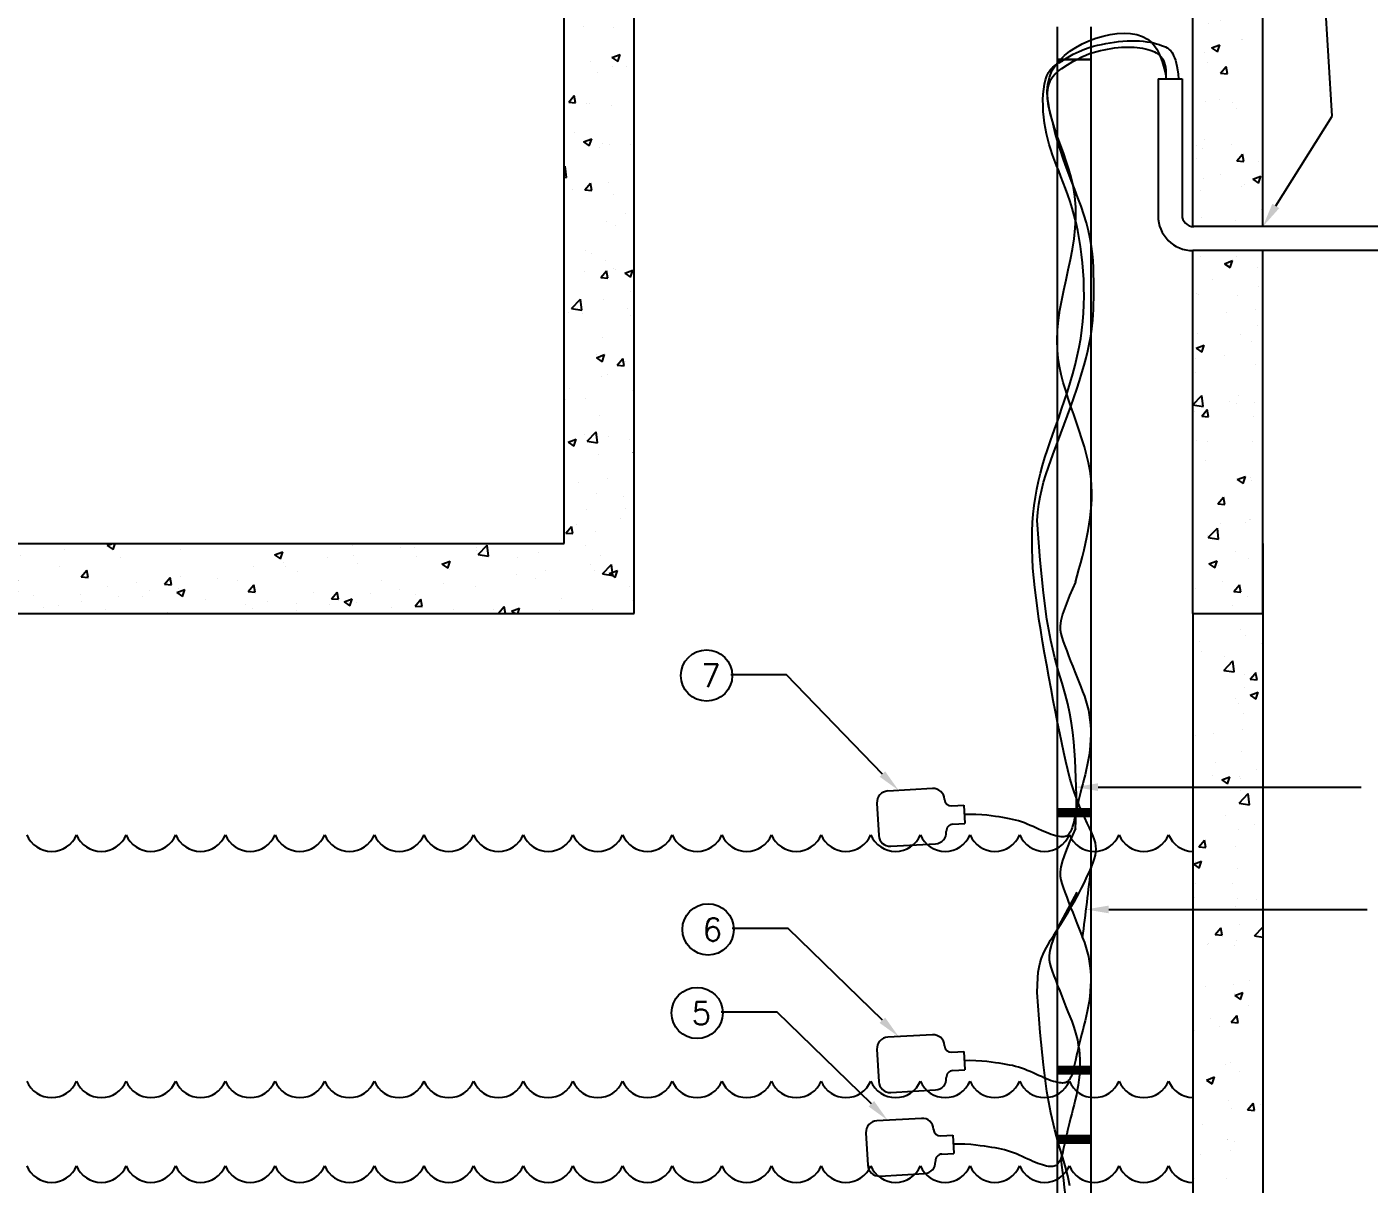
# Model space of a CAD drawing. Extents: x -283 to 170, y -177 to 25.
# Drawn here: x -162.29 to -156.87, y -12.46 to -7.78 of the extents above; entities that cross this region are included whole.
import ezdxf

# ---------------------------------------------------------------- set-up
doc = ezdxf.new("R2010")
doc.units = 0
doc.header["$LTSCALE"] = 0.125
doc.header["$MEASUREMENT"] = 0
doc.layers.get('0').update_dxf_attribs({"linetype": 'CONTINUOUS'})
for name, color, linetype in [('ASHADE', 7, 'CONTINUOUS'), ('REVISION_CIRCLES', 2, 'CONTINUOUS'), ('TEXT', 6, 'CONTINUOUS'), ('WETWELL', 7, 'CONTINUOUS')]:
    doc.layers.add(name, color=color, linetype=linetype)
doc.styles.get("Standard").update_dxf_attribs({"font": 'simplex.shx', "height": 0.08})

# ---------------------------------------------------------------- blocks, each defined once
blk = doc.blocks.new('*X181')
at = {"color": 0}
for p, q in [((104.792, 118.224), (104.792, 118.224)), ((119.097, 118.216), (119.097, 118.216)), ((129.929, 118.142), (130.018, 118.248)), ((130.228, 118.116), (130.204, 118.248)), ((113.95, 118.176), (113.95, 118.176)), ((114.687, 117.636), (114.687, 117.636)), ((115.45, 117.976), (115.45, 117.976)), ((116.705, 118.008), (117.055, 118.142)), ((116.705, 118.008), (116.953, 117.84)), ((116.953, 117.84), (117.055, 118.142)), ((117.845, 118.051), (117.845, 118.051)), ((123.89, 117.608), (124.24, 117.742)), ((123.89, 117.608), (124.139, 117.44)), ((124.139, 117.44), (124.24, 117.742)), ((124.176, 117.933), (124.176, 117.933)), ((129.136, 117.739), (129.136, 117.739)), ((129.924, 118.149), (129.924, 118.149)), ((129.929, 118.142), (130.228, 118.116)), ((130.387, 117.904), (130.387, 117.904)), ((132.281, 118.153), (132.281, 118.153)), ((132.593, 118.036), (132.593, 118.036)), ((132.739, 117.996), (132.739, 117.996)), ((133.516, 117.828), (133.757, 118.115)), ((133.516, 117.828), (133.815, 117.802)), ((133.815, 117.802), (133.757, 118.115)), ((103.853, 117.294), (103.853, 117.294)), ((106.261, 117.129), (106.261, 117.129)), ((106.522, 117.181), (106.522, 117.181)), ((108.857, 117.503), (108.857, 117.503)), ((109.191, 117.068), (109.191, 117.068)), ((117.496, 117.067), (117.885, 117.473)), ((117.496, 117.067), (117.94, 116.998)), ((117.94, 116.998), (117.885, 117.472)), ((119.054, 117.238), (119.054, 117.238)), ((121.579, 117.558), (121.579, 117.558)), ((124.084, 117.074), (124.084, 117.074)), ((125.978, 117.323), (125.978, 117.323)), ((129.823, 117.495), (129.823, 117.495)), ((131.076, 117.207), (131.426, 117.342)), ((131.076, 117.207), (131.325, 117.039)), ((131.325, 117.039), (131.426, 117.341)), ((131.805, 117.316), (131.805, 117.316)), ((105.318, 116.796), (105.668, 116.93)), ((105.318, 116.796), (105.567, 116.628)), ((105.519, 116.577), (105.76, 116.865)), ((105.519, 116.577), (105.818, 116.551)), ((105.567, 116.628), (105.668, 116.93)), ((105.818, 116.551), (105.76, 116.864)), ((106.49, 116.556), (106.49, 116.556)), ((106.702, 116.475), (106.702, 116.475)), ((108.384, 116.806), (108.384, 116.806)), ((109.105, 116.264), (109.346, 116.551)), ((109.39, 116.315), (109.347, 116.551)), ((113.889, 116.511), (113.889, 116.511)), ((114.53, 116.843), (114.53, 116.843)), ((116.486, 116.886), (116.486, 116.886)), ((117.199, 116.73), (117.199, 116.73)), ((119.675, 116.493), (119.675, 116.493)), ((119.868, 116.617), (119.868, 116.617)), ((122.537, 116.505), (122.537, 116.505)), ((122.832, 116.239), (123.221, 116.645)), ((122.833, 116.909), (122.833, 116.909)), ((123.277, 116.17), (123.221, 116.645)), ((123.991, 116.494), (123.991, 116.494)), ((126.682, 116.621), (126.682, 116.621)), ((126.907, 116.995), (126.907, 116.995)), ((129.208, 116.941), (129.208, 116.941)), ((105.239, 116.392), (105.239, 116.392)), ((109.105, 116.264), (109.39, 116.239)), ((116.278, 115.636), (116.519, 115.923)), ((116.577, 115.61), (116.519, 115.923)), ((116.53, 116.079), (116.53, 116.079)), ((117.781, 116.244), (117.781, 116.244)), ((119.689, 115.995), (120.039, 116.129)), ((119.689, 115.995), (119.938, 115.827)), ((119.938, 115.827), (120.039, 116.129)), ((121.075, 115.994), (121.075, 115.994)), ((121.518, 115.894), (121.518, 115.894)), ((122.832, 116.239), (123.277, 116.17)), ((124.115, 116.269), (124.115, 116.269)), ((125.206, 116.392), (125.206, 116.392)), ((127.875, 116.279), (127.875, 116.279)), ((128.105, 115.897), (128.105, 115.897)), ((129.072, 115.932), (129.072, 115.932)), ((130.544, 116.166), (130.544, 116.166)), ((130.966, 116.181), (130.966, 116.181)), ((131.021, 116.398), (131.021, 116.398)), ((133.213, 116.053), (133.213, 116.053)), ((106.2, 115.464), (106.2, 115.464)), ((108.797, 115.839), (108.797, 115.839)), ((116.278, 115.636), (116.577, 115.61)), ((118.159, 115.493), (118.159, 115.493)), ((118.993, 115.574), (118.993, 115.574)), ((119.864, 115.322), (120.105, 115.61)), ((119.864, 115.322), (120.163, 115.296)), ((120.163, 115.296), (120.105, 115.609)), ((123.652, 115.248), (123.692, 115.296)), ((123.701, 115.248), (123.692, 115.296)), ((124.663, 115.351), (124.663, 115.351)), ((125.189, 115.397), (125.189, 115.397)), ((126.875, 115.594), (127.225, 115.729)), ((126.875, 115.594), (127.124, 115.427)), ((127.124, 115.427), (127.225, 115.729)), ((127.82, 115.767), (127.82, 115.767)), ((128.168, 115.411), (128.557, 115.817)), ((128.168, 115.411), (128.613, 115.342)), ((128.613, 115.342), (128.558, 115.817)), ((131.744, 115.651), (131.744, 115.651)), ((129.147, 115.276), (129.147, 115.276)), ((133.504, 114.584), (133.823, 114.917)), ((130.823, 114.62), (130.864, 114.668)), ((130.823, 114.363), (130.922, 114.355)), ((130.922, 114.355), (130.864, 114.668)), ((132.808, 114.625), (132.808, 114.625)), ((132.931, 114.648), (132.931, 114.648)), ((133.504, 114.584), (133.823, 114.534)), ((131.683, 113.987), (131.683, 113.987)), ((132.24, 113.498), (132.24, 113.498)), ((131.493, 112.653), (131.493, 112.653)), ((132.745, 112.817), (132.745, 112.817)), ((133.294, 112.827), (133.294, 112.827)), ((131.622, 112.322), (131.622, 112.322)), ((132.724, 111.665), (132.724, 111.665)), ((132.844, 111.568), (133.194, 111.703)), ((132.844, 111.568), (133.093, 111.401)), ((133.093, 111.4), (133.194, 111.703)), ((131.245, 110.957), (131.245, 110.957)), ((133.323, 111.095), (133.323, 111.095)), ((131.501, 108.993), (131.501, 108.993)), ((132.007, 109.122), (132.007, 109.122)), ((131.627, 107.943), (131.977, 108.077)), ((131.627, 107.943), (131.876, 107.775)), ((131.876, 107.775), (131.977, 108.077)), ((132.916, 108.316), (132.916, 108.316)), ((132.94, 108.289), (132.94, 108.289)), ((131.325, 107.73), (131.325, 107.73)), ((131.44, 107.329), (131.44, 107.329)), ((132.011, 106.859), (132.252, 107.146)), ((132.011, 106.859), (132.31, 106.833)), ((132.31, 106.833), (132.252, 107.146)), ((131.379, 105.664), (131.379, 105.664)), ((131.946, 105.748), (131.946, 105.748)), ((132.535, 105.594), (132.535, 105.594)), ((133.786, 105.759), (133.786, 105.759)), ((132.709, 105.333), (132.709, 105.333)), ((131.318, 104), (131.318, 104)), ((132.471, 103.787), (132.471, 103.787)), ((130.972, 103.193), (130.972, 103.193)), ((130.992, 103.735), (130.992, 103.735)), ((131.219, 103.622), (131.219, 103.622)), ((132.704, 103.098), (132.946, 103.385)), ((133.003, 103.072), (132.946, 103.385)), ((132.704, 103.098), (133.003, 103.072)), ((133.641, 103.08), (133.641, 103.08)), ((131.258, 102.335), (131.258, 102.335)), ((132.026, 102.521), (132.026, 102.521)), ((133.049, 102.064), (133.049, 102.064)), ((133.395, 102.304), (133.745, 102.438)), ((133.395, 102.304), (133.644, 102.136)), ((133.644, 102.136), (133.745, 102.438)), ((131.156, 101.815), (131.156, 101.815)), ((132.901, 101.985), (132.901, 101.985)), ((133.764, 101.023), (133.764, 101.023)), ((131.197, 100.671), (131.197, 100.671)), ((132.646, 100.538), (132.646, 100.538)), ((131.136, 99.006), (131.136, 99.006)), ((132.179, 98.678), (132.529, 98.812)), ((132.179, 98.678), (132.427, 98.51)), ((132.427, 98.51), (132.529, 98.812)), ((132.695, 99.002), (132.695, 99.002)), ((133.576, 98.536), (133.576, 98.536)), ((131.673, 97.983), (131.673, 97.983)), ((133.642, 97.694), (133.642, 97.694)), ((130.977, 97.403), (130.977, 97.403)), ((131.075, 97.342), (131.075, 97.342)), ((132.727, 97.312), (132.727, 97.312)), ((132.261, 96.564), (132.261, 96.564)), ((133.513, 96.728), (133.513, 96.728)), ((133.582, 96.03), (133.582, 96.03)), ((130.962, 95.052), (131.312, 95.187)), ((131.014, 95.677), (131.014, 95.677)), ((131.211, 94.884), (131.312, 95.186)), ((132.886, 95.653), (132.886, 95.653)), ((133.347, 95.329), (133.347, 95.329)), ((130.946, 94.592), (130.946, 94.592)), ((130.962, 95.052), (131.211, 94.884)), ((132.197, 94.756), (132.197, 94.756)), ((130.954, 94.013), (130.954, 94.013)), ((133.521, 94.365), (133.521, 94.365)), ((130.823, 92.623), (131.209, 93.025)), ((131.264, 92.55), (131.209, 93.024)), ((132.776, 93.034), (132.776, 93.034)), ((130.823, 92.618), (131.264, 92.55)), ((130.882, 92.784), (130.882, 92.784)), ((130.893, 92.349), (130.893, 92.349)), ((131.199, 92.129), (131.44, 92.416)), ((131.498, 92.103), (131.441, 92.416)), ((132.373, 92.774), (132.373, 92.774)), ((132.68, 92.67), (132.68, 92.67)), ((133.46, 92.701), (133.46, 92.701)), ((131.199, 92.129), (131.498, 92.103)), ((133.427, 92.102), (133.427, 92.102)), ((130.832, 90.684), (130.832, 90.684)), ((130.962, 91.072), (130.962, 91.072)), ((131.46, 91.062), (131.46, 91.062)), ((133.399, 91.036), (133.399, 91.036)), ((131.378, 90.232), (131.378, 90.232)), ((132.73, 89.413), (133.08, 89.548)), ((132.73, 89.413), (132.979, 89.246)), ((132.979, 89.246), (133.08, 89.548)), ((133.303, 89.505), (133.303, 89.505)), ((133.338, 89.372), (133.338, 89.372)), ((132.872, 89.322), (132.872, 89.322)), ((131.893, 88.368), (132.134, 88.655)), ((131.893, 88.368), (132.192, 88.342)), ((132.192, 88.342), (132.134, 88.655)), ((133.239, 87.698), (133.239, 87.698)), ((133.278, 87.707), (133.278, 87.707)), ((131.483, 86.921), (131.872, 87.326)), ((131.927, 86.851), (131.872, 87.326)), ((131.987, 87.533), (131.987, 87.533)), ((133.074, 87.565), (133.074, 87.565)), ((131.459, 87.006), (131.459, 87.006)), ((131.483, 86.921), (131.927, 86.852)), ((131.513, 85.788), (131.864, 85.922)), ((131.762, 85.62), (131.864, 85.922)), ((132.665, 86.339), (132.665, 86.339)), ((133.217, 86.043), (133.217, 86.043)), ((133.817, 85.975), (133.817, 85.975)), ((131.513, 85.788), (131.762, 85.62)), ((131.924, 85.726), (131.924, 85.726)), ((132.079, 85.023), (132.079, 85.023)), ((132.587, 84.607), (132.828, 84.894)), ((132.886, 84.581), (132.828, 84.894)), ((130.947, 84.74), (130.947, 84.74)), ((132.587, 84.607), (132.886, 84.581)), ((133.156, 84.378), (133.156, 84.378)), ((132.502, 84.003), (132.502, 84.003))]:
    blk.add_line(p, q, dxfattribs=at)
blk = doc.blocks.new('*X179')
at = {"color": 0}
for p, q in [((103.923, 114.42), (103.923, 114.42)), ((105.175, 114.584), (105.175, 114.584)), ((105.549, 114.626), (105.549, 114.626)), ((103.934, 114.067), (103.934, 114.067)), ((106.139, 113.8), (106.139, 113.8)), ((106.603, 113.955), (106.603, 113.955)), ((104.101, 113.17), (104.451, 113.304)), ((104.101, 113.17), (104.35, 113.002)), ((104.35, 113.002), (104.451, 113.304)), ((106.213, 112.816), (106.454, 113.104)), ((106.512, 112.79), (106.454, 113.104)), ((106.496, 113.491), (106.496, 113.491)), ((103.86, 112.612), (103.86, 112.612)), ((105.753, 112.862), (105.753, 112.862)), ((106.213, 112.816), (106.512, 112.79)), ((104.554, 112.085), (104.554, 112.085)), ((104.778, 111.893), (104.778, 111.893)), ((106.078, 112.135), (106.078, 112.135)), ((104.438, 110.89), (104.438, 110.89)), ((106.017, 110.471), (106.017, 110.471)), ((106.687, 110.143), (106.687, 110.143)), ((106.249, 109.417), (106.249, 109.417)), ((106.28, 109.333), (106.28, 109.333)), ((104.634, 108.858), (104.634, 108.858)), ((105.957, 108.806), (105.957, 108.806)), ((104.965, 107.361), (104.965, 107.361)), ((105.869, 107.531), (106.219, 107.666)), ((105.869, 107.531), (106.118, 107.363)), ((106.118, 107.363), (106.219, 107.666)), ((106.217, 107.526), (106.217, 107.526)), ((105.254, 106.875), (105.254, 106.875)), ((105.896, 107.142), (105.896, 107.142)), ((106.481, 107.16), (106.481, 107.16)), ((104.014, 105.608), (104.255, 105.895)), ((104.014, 105.608), (104.313, 105.582)), ((104.313, 105.582), (104.255, 105.895)), ((104.763, 105.561), (104.763, 105.561)), ((104.901, 105.554), (104.901, 105.554)), ((106.795, 105.803), (106.795, 105.803)), ((105.835, 105.477), (105.835, 105.477)), ((104.281, 104.32), (104.281, 104.32)), ((104.653, 103.905), (105.003, 104.04)), ((104.653, 103.905), (104.901, 103.738)), ((104.901, 103.738), (105.003, 104.04)), ((105.48, 103.831), (105.48, 103.831)), ((105.774, 103.813), (105.774, 103.813)), ((106.673, 103.812), (106.673, 103.812)), ((105.335, 103.649), (105.335, 103.649)), ((103.823, 102.817), (103.865, 102.861)), ((103.92, 102.386), (103.865, 102.861)), ((103.823, 102.401), (103.92, 102.386)), ((104.708, 101.847), (104.949, 102.134)), ((105.007, 101.821), (104.949, 102.134)), ((105.713, 102.148), (105.713, 102.148)), ((104.164, 101.859), (104.164, 101.859)), ((104.708, 101.847), (105.007, 101.821)), ((105.955, 101.666), (105.955, 101.666)), ((105.653, 100.484), (105.653, 100.484)), ((106.466, 100.828), (106.466, 100.828)), ((106.007, 100.303), (106.007, 100.303)), ((104.748, 99.23), (104.748, 99.23)), ((104.981, 99.111), (104.981, 99.111)), ((105.592, 98.819), (105.592, 98.819)), ((104.691, 98.331), (104.691, 98.331)), ((105.402, 98.086), (105.643, 98.374)), ((105.402, 98.086), (105.7, 98.06)), ((105.701, 98.06), (105.643, 98.373)), ((105.943, 98.495), (105.943, 98.495)), ((106.036, 98.439), (106.036, 98.439)), ((106.421, 98.267), (106.771, 98.401)), ((106.421, 98.267), (106.669, 98.099)), ((106.669, 98.099), (106.771, 98.401)), ((106.658, 97.48), (106.658, 97.48)), ((104.139, 96.757), (104.528, 97.163)), ((104.583, 96.688), (104.528, 97.162)), ((105.531, 97.155), (105.531, 97.155)), ((103.987, 96.57), (103.987, 96.57)), ((104.139, 96.757), (104.583, 96.688)), ((104.628, 96.523), (104.628, 96.523)), ((106.521, 96.773), (106.521, 96.773)), ((106.656, 96.457), (106.656, 96.457)), ((105.47, 95.49), (105.47, 95.49)), ((105.204, 94.641), (105.554, 94.775)), ((105.204, 94.641), (105.453, 94.473)), ((105.206, 94.801), (105.206, 94.801)), ((105.453, 94.473), (105.554, 94.775)), ((106.095, 94.325), (106.336, 94.613)), ((106.394, 94.299), (106.336, 94.612)), ((106.095, 94.325), (106.394, 94.299)), ((106.451, 94.497), (106.451, 94.497)), ((105.409, 93.826), (105.409, 93.826)), ((105.682, 93.902), (105.682, 93.902)), ((103.891, 92.829), (103.891, 92.829)), ((104.067, 93.343), (104.067, 93.343)), ((104.734, 92.899), (104.734, 92.899)), ((106.736, 93.23), (106.736, 93.23)), ((105.349, 92.162), (105.349, 92.162)), ((103.987, 91.015), (104.338, 91.15)), ((104.236, 90.847), (104.338, 91.149)), ((104.687, 91.36), (104.687, 91.36)), ((104.802, 91.058), (105.191, 91.464)), ((105.246, 90.989), (105.191, 91.464)), ((105.733, 91.272), (105.733, 91.272)), ((106.643, 91.149), (106.643, 91.149)), ((103.987, 91.015), (104.236, 90.847)), ((104.802, 91.058), (105.246, 90.99)), ((106.789, 90.564), (106.823, 90.605)), ((106.789, 90.564), (106.823, 90.561)), ((105.288, 90.497), (105.288, 90.497)), ((105.669, 89.465), (105.669, 89.465)), ((104.418, 89.3), (104.418, 89.3)), ((105.227, 88.833), (105.227, 88.833)), ((106.383, 88.692), (106.383, 88.692)), ((104.768, 88.134), (104.768, 88.134)), ((106.248, 87.742), (106.248, 87.742)), ((106.437, 88.165), (106.437, 88.165)), ((103.897, 87.117), (104.138, 87.404)), ((103.897, 87.117), (104.195, 87.091)), ((104.195, 87.091), (104.138, 87.404)), ((104.354, 87.493), (104.354, 87.493)), ((105.166, 87.168), (105.166, 87.168)), ((59.796, 86.489), (59.796, 86.489)), ((63.438, 86.283), (63.805, 86.666)), ((63.882, 86.214), (63.83, 86.666)), ((64.375, 86.606), (64.375, 86.606)), ((68.727, 86.494), (68.871, 86.666)), ((68.727, 86.494), (69.026, 86.468)), ((69.026, 86.468), (68.99, 86.666)), ((80.4, 86.644), (80.4, 86.644)), ((84.198, 86.578), (84.428, 86.666)), ((84.198, 86.578), (84.447, 86.41)), ((84.447, 86.41), (84.533, 86.666)), ((94.712, 86.602), (94.712, 86.602)), ((96.799, 86.498), (96.799, 86.498)), ((97.381, 86.489), (97.381, 86.489)), ((97.689, 86.664), (97.689, 86.664)), ((98.051, 86.663), (98.051, 86.663)), ((100.073, 86.496), (100.073, 86.496)), ((100.128, 86.188), (100.518, 86.594)), ((100.573, 86.119), (100.518, 86.594)), ((104.719, 86.567), (104.719, 86.567)), ((58.44, 86.166), (58.791, 86.301)), ((58.44, 86.166), (58.689, 85.998)), ((58.689, 85.998), (58.791, 86.301)), ((61.808, 86.254), (61.808, 86.254)), ((63.438, 86.283), (63.882, 86.214)), ((65.626, 85.766), (65.976, 85.9)), ((65.875, 85.598), (65.976, 85.9)), ((66.826, 86.392), (66.826, 86.392)), ((67.914, 86.293), (67.914, 86.293)), ((69.166, 86.458), (69.166, 86.458)), ((72.004, 85.989), (72.004, 85.989)), ((72.314, 86.18), (72.555, 86.467)), ((72.314, 86.18), (72.612, 86.154)), ((72.613, 86.154), (72.555, 86.467)), ((74.529, 86.309), (74.529, 86.309)), ((75.9, 85.866), (76.141, 86.154)), ((76.199, 85.84), (76.141, 86.153)), ((77.484, 86.144), (77.484, 86.144)), ((79.205, 85.981), (79.205, 85.981)), ((80.457, 86.146), (80.457, 86.146)), ((82.351, 86.395), (82.351, 86.395)), ((84.755, 86.066), (84.755, 86.066)), ((87.322, 86.418), (87.322, 86.418)), ((91.384, 86.177), (91.734, 86.312)), ((91.384, 86.177), (91.633, 86.009)), ((91.633, 86.009), (91.734, 86.311)), ((93.642, 86.083), (93.642, 86.083)), ((94.773, 86.163), (94.773, 86.163)), ((97.477, 86.121), (97.477, 86.121)), ((98.57, 85.777), (98.92, 85.911)), ((98.819, 85.609), (98.92, 85.911)), ((100.05, 86.376), (100.05, 86.376)), ((100.128, 86.188), (100.573, 86.119)), ((101.803, 86.067), (101.803, 86.067)), ((102.719, 86.264), (102.719, 86.264)), ((105.388, 86.151), (105.388, 86.151)), ((59.039, 85.513), (59.039, 85.513)), ((59.211, 85.879), (59.211, 85.879)), ((60.995, 85.391), (60.995, 85.391)), ((61.611, 85.464), (61.611, 85.464)), ((61.709, 85.4), (61.709, 85.4)), ((62.863, 85.628), (62.863, 85.628)), ((63.91, 85.891), (63.91, 85.891)), ((64.757, 85.878), (64.757, 85.878)), ((65.626, 85.766), (65.875, 85.598)), ((68.774, 85.455), (69.163, 85.861)), ((68.774, 85.455), (69.219, 85.386)), ((69.219, 85.386), (69.163, 85.861)), ((69.436, 85.637), (69.436, 85.637)), ((72.812, 85.365), (73.162, 85.5)), ((72.812, 85.365), (73.06, 85.198)), ((73.06, 85.198), (73.162, 85.5)), ((74.568, 85.643), (74.568, 85.643)), ((75.9, 85.866), (76.199, 85.84)), ((76.048, 85.565), (76.048, 85.565)), ((79.486, 85.552), (79.727, 85.84)), ((79.486, 85.552), (79.785, 85.526)), ((79.632, 85.371), (79.632, 85.371)), ((79.785, 85.526), (79.727, 85.84)), ((82.158, 85.691), (82.158, 85.691)), ((83.073, 85.239), (83.314, 85.526)), ((83.371, 85.213), (83.314, 85.526)), ((90.496, 85.669), (90.496, 85.669)), ((91.748, 85.833), (91.748, 85.833)), ((91.857, 85.663), (91.857, 85.663)), ((92.384, 85.449), (92.384, 85.449)), ((94.951, 85.801), (94.951, 85.801)), ((98.57, 85.777), (98.818, 85.609)), ((98.887, 85.566), (98.887, 85.566)), ((101.787, 85.356), (101.787, 85.356)), ((103.039, 85.521), (103.039, 85.521)), ((104.932, 85.77), (104.932, 85.77)), ((105.105, 85.504), (105.105, 85.504)), ((105.464, 85.36), (105.854, 85.766)), ((105.464, 85.36), (105.909, 85.291)), ((105.755, 85.376), (106.106, 85.511)), ((105.755, 85.376), (106.004, 85.209)), ((105.909, 85.291), (105.854, 85.766)), ((106.004, 85.208), (106.106, 85.511)), ((57.425, 84.954), (57.425, 84.954)), ((58.079, 84.89), (58.079, 84.89)), ((58.454, 85.048), (58.454, 85.048)), ((60.094, 84.841), (60.094, 84.841)), ((64.314, 84.942), (64.314, 84.942)), ((64.378, 85.288), (64.378, 85.288)), ((66.84, 85.262), (66.84, 85.262)), ((67.047, 85.175), (67.047, 85.175)), ((69.716, 85.062), (69.716, 85.062)), ((71.652, 85.142), (71.652, 85.142)), ((72.385, 84.949), (72.385, 84.949)), ((72.902, 85.151), (72.902, 85.151)), ((74.11, 84.628), (74.5, 85.034)), ((74.154, 85.316), (74.154, 85.316)), ((74.555, 84.559), (74.5, 85.033)), ((75.054, 84.836), (75.054, 84.836)), ((77.065, 85.019), (77.065, 85.019)), ((79.997, 84.965), (80.347, 85.099)), ((79.997, 84.965), (80.246, 84.797)), ((80.246, 84.797), (80.348, 85.099)), ((83.073, 85.239), (83.371, 85.213)), ((84.193, 84.839), (84.193, 84.839)), ((85.445, 85.004), (85.445, 85.004)), ((86.659, 84.925), (86.9, 85.212)), ((86.659, 84.925), (86.958, 84.899)), ((86.958, 84.899), (86.9, 85.212)), ((87.261, 84.754), (87.261, 84.754)), ((87.338, 85.253), (87.338, 85.253)), ((88.941, 85.162), (88.941, 85.162)), ((89.787, 85.074), (89.787, 85.074)), ((90.245, 84.611), (90.486, 84.898)), ((90.544, 84.585), (90.486, 84.898)), ((95.971, 85.066), (95.971, 85.066)), ((98.629, 84.94), (98.629, 84.94)), ((100.013, 84.831), (100.013, 84.831)), ((102.58, 85.184), (102.58, 85.184)), ((106.628, 84.817), (106.628, 84.817)), ((59.15, 84.215), (59.15, 84.215)), ((61.425, 84.153), (61.775, 84.288)), ((61.674, 83.985), (61.775, 84.287)), ((61.747, 84.59), (61.747, 84.59)), ((62.763, 84.729), (62.763, 84.729)), ((65.432, 84.616), (65.432, 84.616)), ((66.599, 84.321), (66.599, 84.321)), ((67.851, 84.486), (67.851, 84.486)), ((68.101, 84.503), (68.101, 84.503)), ((68.736, 84.642), (68.736, 84.642)), ((69.744, 84.735), (69.744, 84.735)), ((70.77, 84.39), (70.77, 84.39)), ((71.943, 84.324), (71.943, 84.324)), ((73.439, 84.278), (73.439, 84.278)), ((74.11, 84.628), (74.555, 84.559)), ((74.468, 84.644), (74.468, 84.644)), ((77.723, 84.724), (77.723, 84.724)), ((79.142, 84.174), (79.142, 84.174)), ((79.446, 83.8), (79.836, 84.206)), ((79.891, 83.731), (79.836, 84.206)), ((80.392, 84.611), (80.392, 84.611)), ((81.035, 84.423), (81.035, 84.423)), ((83.061, 84.498), (83.061, 84.498)), ((84.694, 84.402), (84.694, 84.402)), ((85.731, 84.385), (85.731, 84.385)), ((86.025, 84.662), (86.025, 84.662)), ((87.183, 84.564), (87.533, 84.699)), ((87.183, 84.564), (87.432, 84.397)), ((87.432, 84.397), (87.533, 84.699)), ((88.4, 84.273), (88.4, 84.273)), ((90.245, 84.611), (90.544, 84.585)), ((93.055, 84.565), (93.055, 84.565)), ((93.831, 84.297), (94.072, 84.585)), ((93.831, 84.297), (94.13, 84.271)), ((94.13, 84.271), (94.073, 84.585)), ((94.369, 84.164), (94.719, 84.298)), ((94.617, 83.996), (94.719, 84.298)), ((95.484, 84.526), (95.484, 84.526)), ((96.736, 84.691), (96.736, 84.691)), ((97.416, 84.457), (97.416, 84.457)), ((97.418, 83.984), (97.659, 84.271)), ((97.717, 83.957), (97.659, 84.271)), ((103.712, 84.317), (103.712, 84.317)), ((106.775, 84.214), (106.775, 84.214)), ((58.662, 83.674), (58.903, 83.961)), ((58.662, 83.674), (58.76, 83.666)), ((58.958, 83.666), (58.903, 83.961)), ((61.425, 84.153), (61.674, 83.985)), ((63.441, 83.906), (63.441, 83.906)), ((65.82, 84.141), (65.82, 84.141)), ((68.611, 83.753), (68.961, 83.887)), ((68.611, 83.753), (68.74, 83.666)), ((68.886, 83.666), (68.961, 83.887)), ((69.376, 83.972), (69.376, 83.972)), ((76.108, 84.165), (76.108, 84.165)), ((77.89, 84.009), (77.89, 84.009)), ((78.777, 84.052), (78.777, 84.052)), ((79.446, 83.8), (79.891, 83.731)), ((79.572, 83.707), (79.572, 83.707)), ((81.447, 83.939), (81.447, 83.939)), ((82.097, 84.027), (82.097, 84.027)), ((83.109, 84.161), (83.109, 84.161)), ((84.116, 83.827), (84.116, 83.827)), ((86.785, 83.714), (86.785, 83.714)), ((89.181, 83.696), (89.181, 83.696)), ((90.139, 84.064), (90.139, 84.064)), ((90.433, 83.861), (90.433, 83.861)), ((91.069, 84.16), (91.069, 84.16)), ((92.323, 83.784), (92.323, 83.784)), ((92.326, 84.111), (92.326, 84.111)), ((93.738, 84.047), (93.738, 84.047)), ((94.369, 84.164), (94.617, 83.996)), ((94.89, 84.137), (94.89, 84.137)), ((96.407, 83.934), (96.407, 83.934)), ((97.418, 83.984), (97.717, 83.958)), ((99.076, 83.821), (99.076, 83.821)), ((100.796, 83.816), (100.796, 83.816)), ((101.004, 83.67), (101.245, 83.957)), ((101.004, 83.67), (101.054, 83.666)), ((101.299, 83.666), (101.245, 83.957)), ((101.554, 83.764), (101.904, 83.898)), ((101.554, 83.764), (101.7, 83.666)), ((101.745, 83.709), (101.745, 83.709)), ((101.827, 83.666), (101.904, 83.898)), ((103.617, 83.798), (103.617, 83.798)), ((105.045, 83.839), (105.045, 83.839))]:
    blk.add_line(p, q, dxfattribs=at)
blk = doc.blocks.new('*X180')
at = {"color": 0}
for p, q in [((131.105, 82.468), (131.105, 82.468)), ((132.857, 82.991), (132.857, 82.991)), ((133.095, 82.714), (133.095, 82.714)), ((131.187, 82.031), (131.187, 82.031)), ((133.775, 82.355), (133.775, 82.355)), ((132.145, 81.222), (132.535, 81.628)), ((132.16, 81.797), (132.16, 81.797)), ((132.59, 81.153), (132.535, 81.628)), ((132.145, 81.222), (132.59, 81.153)), ((133.034, 81.049), (133.034, 81.049)), ((133.281, 80.846), (133.475, 81.078)), ((133.281, 80.846), (133.58, 80.82)), ((133.475, 81.078), (133.522, 81.133)), ((133.532, 81.078), (133.522, 81.133)), ((133.58, 80.82), (133.532, 81.078)), ((133.029, 80.475), (133.029, 80.475)), ((133.281, 80.149), (133.632, 80.283)), ((133.281, 80.149), (133.53, 79.981)), ((133.53, 79.981), (133.632, 80.283)), ((132.651, 80.007), (132.651, 80.007)), ((132.78, 79.814), (132.78, 79.814)), ((132.974, 79.385), (132.974, 79.385)), ((130.933, 78.409), (130.933, 78.409)), ((131.714, 78.503), (131.714, 78.503)), ((132.965, 78.667), (132.965, 78.667)), ((131.806, 77.259), (131.806, 77.259)), ((132.913, 77.72), (132.913, 77.72)), ((131.65, 76.695), (131.65, 76.695)), ((133.544, 76.945), (133.544, 76.945)), ((132.065, 76.523), (132.415, 76.657)), ((132.065, 76.523), (132.314, 76.355)), ((132.314, 76.355), (132.415, 76.657)), ((132.842, 76.659), (132.842, 76.659)), ((132.86, 76.587), (132.86, 76.587)), ((132.808, 75.524), (133.198, 75.93)), ((132.808, 75.524), (133.253, 75.455)), ((132.852, 76.056), (132.852, 76.056)), ((133.253, 75.455), (133.198, 75.93)), ((132.228, 74.973), (132.228, 74.973)), ((132.791, 74.391), (132.791, 74.391)), ((133.481, 74.605), (133.481, 74.605)), ((131.082, 73.638), (131.323, 73.925)), ((131.381, 73.612), (131.323, 73.925)), ((131.082, 73.638), (131.381, 73.612)), ((132.636, 73.676), (132.636, 73.676)), ((130.848, 72.897), (131.198, 73.032)), ((130.848, 72.897), (131.097, 72.73)), ((130.913, 73.001), (130.913, 73.001)), ((131.097, 72.729), (131.198, 73.032)), ((132.73, 72.727), (132.73, 72.727)), ((130.918, 72.077), (130.918, 72.077)), ((130.892, 71.491), (130.892, 71.491)), ((132.507, 72.05), (132.507, 72.05)), ((132.67, 71.062), (132.67, 71.062)), ((132.755, 71.444), (132.755, 71.444)), ((133.561, 71.378), (133.561, 71.378)), ((131.776, 69.877), (132.017, 70.164)), ((131.776, 69.877), (132.075, 69.851)), ((132.075, 69.851), (132.017, 70.164)), ((132.827, 70.328), (132.827, 70.328)), ((133.471, 69.826), (133.823, 70.193)), ((133.471, 69.826), (133.823, 69.771)), ((131.44, 69.472), (131.44, 69.472)), ((131.512, 69.508), (131.512, 69.508)), ((132.609, 69.398), (132.609, 69.398)), ((132.692, 69.637), (132.692, 69.637)), ((131.376, 67.665), (131.376, 67.665)), ((132.548, 67.734), (132.548, 67.734)), ((133.27, 67.914), (133.27, 67.914)), ((132.616, 67.258), (132.966, 67.393)), ((132.616, 67.258), (132.865, 67.091)), ((132.621, 67.344), (132.621, 67.344)), ((132.865, 67.091), (132.966, 67.393)), ((132.469, 66.116), (132.71, 66.403)), ((132.768, 66.09), (132.711, 66.403)), ((133.208, 66.84), (133.208, 66.84)), ((130.903, 65.746), (130.903, 65.746)), ((131.593, 66.281), (131.593, 66.281)), ((131.955, 65.942), (131.955, 65.942)), ((132.469, 66.116), (132.768, 66.09)), ((132.487, 66.069), (132.487, 66.069)), ((133.819, 66.247), (133.819, 66.247)), ((132.213, 64.299), (132.213, 64.299)), ((132.426, 64.405), (132.426, 64.405)), ((132.813, 63.996), (132.813, 63.996)), ((133.797, 64.386), (133.797, 64.386)), ((131.4, 63.633), (131.75, 63.767)), ((131.4, 63.633), (131.648, 63.465)), ((131.648, 63.465), (131.75, 63.767)), ((132.366, 62.74), (132.366, 62.74)), ((132.482, 62.414), (132.482, 62.414)), ((133.163, 62.355), (133.404, 62.642)), ((133.163, 62.355), (133.462, 62.329)), ((133.462, 62.329), (133.404, 62.642)), ((133.733, 62.579), (133.733, 62.579)), ((131.239, 61.744), (131.239, 61.744)), ((132.293, 61.072), (132.293, 61.072)), ((132.305, 61.076), (132.305, 61.076)), ((132.418, 60.607), (132.418, 60.607)), ((132.606, 61.013), (132.606, 61.013)), ((131.166, 60.442), (131.166, 60.442)), ((130.888, 59.415), (130.888, 59.415)), ((132.244, 59.411), (132.244, 59.411)), ((133.804, 59.915), (133.804, 59.915))]:
    blk.add_line(p, q, dxfattribs=at)

msp = doc.modelspace()

# ---------------------------------------------------------------- linework, layer by layer
at = {"color": 7}
for p, q in [((-160.1222, -9.8695), (-160.1222, -6.898)), ((-159.84, -10.1518), (-159.84, -7.1802)), ((-157.5818, -8.5894), (-157.5818, -7.6983)), ((-157.2996, -8.5894), (-157.2996, -7.6983)), ((-158.1296, -14.1401), (-158.1296, -7.7824)), ((-157.9931, -14.1401), (-157.9931, -7.7824)), ((-157.7228, -7.9919), (-157.6258, -7.9919)), ((-157.7228, -7.9919), (-157.7228, -8.5453)), ((-157.6258, -7.9919), (-157.6258, -8.5424)), ((-156.2588, -8.5894), (-157.5788, -8.5894)), ((-157.5818, -10.1518), (-157.5818, -8.6864)), ((-156.2588, -8.6864), (-157.5817, -8.6864)), ((-157.2996, -10.1518), (-157.2996, -8.6864)), ((-164.5149, -9.8695), (-160.1222, -9.8695)), ((-164.5149, -10.1518), (-159.84, -10.1518)), ((-157.5818, -10.1518), (-157.2996, -10.1518)), ((-158.6342, -10.859), (-158.8151, -10.8691)), ((-158.8586, -10.9177), (-158.8513, -11.0487)), ((-158.5855, -10.9035), (-158.5856, -10.9026)), ((-158.5563, -10.9296), (-158.5078, -10.9269)), ((-158.5078, -10.9269), (-158.5037, -11.0007)), ((-158.5522, -11.0034), (-158.5037, -11.0007)), ((-158.5783, -11.0335), (-158.5783, -11.0326)), ((-158.8027, -11.0922), (-158.6218, -11.0822)), ((-158.6342, -11.8537), (-158.8151, -11.8637)), ((-158.8586, -11.9124), (-158.8513, -12.0433)), ((-158.5855, -11.8981), (-158.5856, -11.8972)), ((-158.5563, -11.9243), (-158.5078, -11.9216)), ((-158.5078, -11.9216), (-158.5037, -11.9953)), ((-158.5783, -12.0282), (-158.5783, -12.0273)), ((-158.5522, -11.998), (-158.5037, -11.9953)), ((-158.8027, -12.0869), (-158.6218, -12.0768)), ((-158.6786, -12.1914), (-158.8594, -12.2014)), ((-158.903, -12.2501), (-158.8957, -12.381)), ((-158.6298, -12.2358), (-158.6299, -12.2349)), ((-158.6006, -12.262), (-158.5521, -12.2593)), ((-158.5521, -12.2593), (-158.548, -12.333)), ((-158.5965, -12.3357), (-158.548, -12.333)), ((-158.847, -12.4246), (-158.6662, -12.4145))]:
    msp.add_line(p, q, dxfattribs=at)
for points in [[(-158.1234, -7.9271), (-158.0923, -7.9083), (-158.0653, -7.8932), (-158.0415, -7.8815), (-158.0205, -7.8725), (-158.0015, -7.8657), (-157.984, -7.8606), (-157.9673, -7.8566), (-157.9508, -7.8533), (-157.9339, -7.8502), (-157.9168, -7.8472), (-157.8994, -7.8446), (-157.882, -7.8422), (-157.8646, -7.8403), (-157.8474, -7.839), (-157.8305, -7.8383), (-157.814, -7.8382), (-157.798, -7.839), (-157.7826, -7.8404), (-157.7679, -7.8424), (-157.7541, -7.8448), (-157.7411, -7.8476), (-157.7292, -7.8507), (-157.7183, -7.8539), (-157.7086, -7.8571), (-157.7001, -7.8603), (-157.6928, -7.8635), (-157.6864, -7.8669), (-157.6808, -7.8706), (-157.6759, -7.8748), (-157.6715, -7.8796), (-157.6674, -7.8851), (-157.6636, -7.8915), (-157.6599, -7.899), (-157.6562, -7.9075), (-157.6528, -7.9175), (-157.6496, -7.9288), (-157.6467, -7.9418), (-157.6441, -7.9566), (-157.642, -7.9733), (-157.6403, -7.992)], [(-158.1113, -7.9506), (-158.0881, -7.9356), (-158.0671, -7.9229), (-158.048, -7.9124), (-158.0306, -7.9037), (-158.0144, -7.8965), (-157.9991, -7.8907), (-157.9844, -7.8858), (-157.97, -7.8816), (-157.9556, -7.8779), (-157.9411, -7.8747), (-157.9268, -7.8719), (-157.9125, -7.8696), (-157.8984, -7.8676), (-157.8844, -7.8661), (-157.8707, -7.865), (-157.8574, -7.8643), (-157.8443, -7.8641), (-157.8317, -7.8642), (-157.8194, -7.8647), (-157.8075, -7.8657), (-157.7961, -7.867), (-157.7851, -7.8688), (-157.7746, -7.8709), (-157.7646, -7.8734), (-157.755, -7.8764), (-157.746, -7.8797), (-157.7376, -7.8835), (-157.7298, -7.8878), (-157.7227, -7.8926), (-157.7162, -7.8981), (-157.7104, -7.9041), (-157.7054, -7.9109), (-157.7012, -7.9183), (-157.6978, -7.9265), (-157.6951, -7.9354), (-157.6931, -7.945), (-157.6918, -7.9555), (-157.6912, -7.9668), (-157.6912, -7.9789), (-157.6919, -7.9919)], [(-158.2106, -11.6837), (-158.2101, -11.6516), (-158.2088, -11.6243), (-158.2067, -11.6008), (-158.2037, -11.5804), (-158.1994, -11.562), (-158.1939, -11.5449), (-158.187, -11.5281), (-158.1785, -11.5107), (-158.1683, -11.4921), (-158.1567, -11.4723), (-158.1439, -11.4513), (-158.1302, -11.4293), (-158.1159, -11.4066), (-158.1012, -11.3831), (-158.0866, -11.3592), (-158.0721, -11.3349), (-158.0581, -11.3105), (-158.0448, -11.2861), (-158.0322, -11.2621), (-158.0205, -11.2388), (-158.0099, -11.2164), (-158.0004, -11.1953), (-157.9921, -11.1758), (-157.9853, -11.1581), (-157.9799, -11.1424), (-157.9761, -11.1283), (-157.9738, -11.1155), (-157.973, -11.1033), (-157.9738, -11.0913), (-157.9761, -11.079), (-157.9799, -11.066), (-157.9853, -11.0517), (-157.9921, -11.0358), (-158.0002, -11.0182), (-158.0092, -10.9988), (-158.019, -10.9778), (-158.0293, -10.9551), (-158.0398, -10.9307), (-158.0501, -10.9047), (-158.0602, -10.877), (-158.0696, -10.8477), (-158.0786, -10.8167), (-158.0872, -10.784), (-158.0956, -10.7495), (-158.1038, -10.7132), (-158.1119, -10.675), (-158.1201, -10.6349), (-158.1285, -10.5927), (-158.1372, -10.5487), (-158.1461, -10.503), (-158.155, -10.4561), (-158.164, -10.4085), (-158.1727, -10.3606), (-158.1812, -10.3129), (-158.1893, -10.2657), (-158.1969, -10.2195), (-158.2039, -10.1746), (-158.2103, -10.131), (-158.2159, -10.0887), (-158.2208, -10.0476), (-158.2249, -10.0075), (-158.2281, -9.9684), (-158.2304, -9.9302), (-158.2317, -9.8928), (-158.232, -9.8562), (-158.2313, -9.8202), (-158.2295, -9.7849), (-158.2268, -9.7502), (-158.223, -9.7161), (-158.2182, -9.6826), (-158.2124, -9.6496), (-158.2056, -9.6172), (-158.1978, -9.5853), (-158.1891, -9.5537), (-158.1796, -9.5223), (-158.1694, -9.4908), (-158.1586, -9.4592), (-158.1475, -9.4271), (-158.1359, -9.3945), (-158.1242, -9.3612), (-158.1124, -9.327), (-158.1006, -9.292), (-158.0891, -9.2565), (-158.0781, -9.2206), (-158.0676, -9.1846), (-158.058, -9.1484), (-158.0493, -9.1125), (-158.0417, -9.0769), (-158.0354, -9.0417), (-158.0304, -9.007), (-158.0266, -8.9726), (-158.0239, -8.9385), (-158.0223, -8.9046), (-158.0217, -8.8709), (-158.022, -8.8372), (-158.0233, -8.8034), (-158.0253, -8.7696), (-158.0281, -8.7359), (-158.0317, -8.7024), (-158.0361, -8.6693), (-158.0413, -8.6367), (-158.0472, -8.6049), (-158.0539, -8.574), (-158.0612, -8.5441), (-158.0693, -8.5154), (-158.0779, -8.4878), (-158.087, -8.4613), (-158.0963, -8.4358), (-158.1056, -8.4113), (-158.115, -8.3875), (-158.1241, -8.3646), (-158.1329, -8.3423), (-158.1412, -8.3206), (-158.1489, -8.2993), (-158.1561, -8.2783), (-158.1626, -8.2574), (-158.1685, -8.2363), (-158.1736, -8.215), (-158.1781, -8.1932), (-158.1817, -8.1708), (-158.1846, -8.1477), (-158.1866, -8.1241), (-158.1876, -8.1006), (-158.1877, -8.0774), (-158.1868, -8.0549), (-158.1848, -8.0336), (-158.1817, -8.0139), (-158.1774, -7.9961), (-158.1719, -7.9806), (-158.1651, -7.967), (-158.1569, -7.9552), (-158.1473, -7.9448), (-158.1361, -7.9356), (-158.1234, -7.9271), (-158.1089, -7.9192), (-158.1077, -7.9186)], [(-158.2106, -9.7764), (-158.2084, -9.7429), (-158.2046, -9.7111), (-158.1994, -9.6806), (-158.1929, -9.6509), (-158.185, -9.6215), (-158.176, -9.5918), (-158.1658, -9.5613), (-158.1546, -9.5296), (-158.1424, -9.4962), (-158.1295, -9.4614), (-158.1162, -9.4256), (-158.1026, -9.3893), (-158.0891, -9.3527), (-158.0758, -9.3163), (-158.0631, -9.2805), (-158.0513, -9.2457), (-158.0404, -9.2122), (-158.0306, -9.1801), (-158.0217, -9.1493), (-158.0139, -9.1197), (-158.0071, -9.0915), (-158.0012, -9.0644), (-157.9962, -9.0386), (-157.9922, -9.0139), (-157.9891, -8.9904), (-157.9867, -8.9676), (-157.985, -8.9455), (-157.9838, -8.9236), (-157.9832, -8.9018), (-157.9828, -8.8796), (-157.9827, -8.8569), (-157.9827, -8.8334), (-157.9827, -8.8087), (-157.983, -8.783), (-157.9838, -8.7561), (-157.9853, -8.7282), (-157.9877, -8.6993), (-157.9914, -8.6694), (-157.9966, -8.6386), (-158.0035, -8.6068), (-158.0122, -8.5742), (-158.0225, -8.5409), (-158.034, -8.5072), (-158.0464, -8.4733), (-158.0592, -8.4396), (-158.072, -8.4061), (-158.0845, -8.3732), (-158.0964, -8.3412), (-158.1073, -8.3101), (-158.1171, -8.2803), (-158.126, -8.2518), (-158.134, -8.2247), (-158.141, -8.1993), (-158.1472, -8.1755), (-158.1526, -8.1536), (-158.1572, -8.1337), (-158.1611, -8.1158), (-158.1642, -8.0998), (-158.1666, -8.0854), (-158.1682, -8.0722), (-158.169, -8.06), (-158.169, -8.0486), (-158.1683, -8.0377), (-158.1668, -8.0269), (-158.1643, -8.0162), (-158.1607, -8.0053), (-158.1555, -7.9944), (-158.1484, -7.9835), (-158.1389, -7.9725), (-158.1266, -7.9616), (-158.1113, -7.9506), (-158.1077, -7.9485)], [(-158.0572, -11.0221), (-158.057, -11.0207), (-158.0546, -10.9891), (-158.0532, -10.9563), (-158.0526, -10.9224), (-158.0527, -10.8877), (-158.0534, -10.8522), (-158.0546, -10.8163), (-158.0561, -10.7801), (-158.0579, -10.7437), (-158.0601, -10.7071), (-158.0631, -10.6702), (-158.0671, -10.6328), (-158.0723, -10.5948), (-158.079, -10.5562), (-158.0875, -10.5166), (-158.098, -10.4762), (-158.1107, -10.434), (-158.125, -10.3868), (-158.1404, -10.3306), (-158.1561, -10.2615), (-158.1717, -10.1755), (-158.1863, -10.0686), (-158.1995, -9.9369), (-158.2106, -9.7764)], [(-158.057, -10.0261), (-158.08, -10.0796), (-158.0969, -10.1221), (-158.1085, -10.1553), (-158.1155, -10.1811), (-158.1186, -10.2014), (-158.1185, -10.2181), (-158.1159, -10.2331), (-158.1115, -10.2481), (-158.1059, -10.2648), (-158.0993, -10.2831), (-158.092, -10.3027), (-158.0842, -10.3233), (-158.0759, -10.3445), (-158.0675, -10.3659), (-158.0589, -10.3872), (-158.0505, -10.4082), (-158.0424, -10.4284), (-158.0347, -10.448), (-158.0274, -10.4672), (-158.0206, -10.486), (-158.0145, -10.5047), (-158.0091, -10.5235), (-158.0044, -10.5423), (-158.0006, -10.5615), (-157.9978, -10.5812), (-157.9959, -10.6012), (-157.9948, -10.6215), (-157.9946, -10.642), (-157.9951, -10.6627), (-157.9965, -10.6833), (-157.9985, -10.7039), (-158.0013, -10.7244), (-158.0047, -10.7446), (-158.0086, -10.7646), (-158.0129, -10.7842), (-158.0175, -10.8034), (-158.0222, -10.8221), (-158.0269, -10.8404), (-158.0316, -10.8581), (-158.036, -10.8752), (-158.0401, -10.8917), (-158.0439, -10.9075), (-158.0473, -10.9225), (-158.0505, -10.9368), (-158.0535, -10.9502), (-158.0562, -10.9628), (-158.0588, -10.9744), (-158.0613, -10.9851), (-158.0636, -10.9948), (-158.0658, -11.0035), (-158.068, -11.0113), (-158.0703, -11.0184), (-158.0725, -11.0246), (-158.0749, -11.0302), (-158.0775, -11.0351), (-158.0802, -11.0394), (-158.0832, -11.0431), (-158.0864, -11.0463), (-158.09, -11.049), (-158.094, -11.0511), (-158.0985, -11.0527), (-158.1034, -11.0536), (-158.1089, -11.0541), (-158.1149, -11.0539), (-158.1216, -11.0531), (-158.129, -11.0518), (-158.1369, -11.0499), (-158.1453, -11.0475), (-158.1543, -11.0446), (-158.1637, -11.0412), (-158.1735, -11.0373), (-158.1838, -11.033), (-158.1943, -11.0284), (-158.2052, -11.0234), (-158.2164, -11.0182), (-158.2278, -11.013), (-158.2394, -11.0078), (-158.2511, -11.0029), (-158.2629, -10.9982), (-158.2747, -10.9939), (-158.2865, -10.9901), (-158.2985, -10.9868), (-158.3108, -10.9839), (-158.3234, -10.9812), (-158.3365, -10.9788), (-158.3503, -10.9764), (-158.3648, -10.9741), (-158.3801, -10.9718), (-158.3966, -10.9694), (-158.4148, -10.9672), (-158.4353, -10.9652), (-158.4588, -10.9639), (-158.4861, -10.9634), (-158.5057, -10.9638)], [(-158.057, -11.0207), (-158.08, -11.0743), (-158.0969, -11.1167), (-158.1085, -11.1499), (-158.1155, -11.1757), (-158.1186, -11.1961), (-158.1185, -11.2128), (-158.1159, -11.2277), (-158.1115, -11.2428), (-158.1059, -11.2595), (-158.0993, -11.2778), (-158.092, -11.2974), (-158.0842, -11.318), (-158.0759, -11.3391), (-158.0675, -11.3605), (-158.0589, -11.3819), (-158.0505, -11.4028), (-158.0424, -11.423), (-158.0347, -11.4427), (-158.0274, -11.4618), (-158.0206, -11.4807), (-158.0145, -11.4994), (-158.0091, -11.5181), (-158.0044, -11.537), (-158.0006, -11.5562), (-157.9978, -11.5758), (-157.9959, -11.5958), (-157.9948, -11.6161), (-157.9946, -11.6367), (-157.9951, -11.6573), (-157.9965, -11.678), (-157.9985, -11.6986), (-158.0013, -11.719), (-158.0047, -11.7393), (-158.0086, -11.7592), (-158.0129, -11.7788), (-158.0175, -11.798), (-158.0222, -11.8168), (-158.0269, -11.8351), (-158.0316, -11.8528), (-158.036, -11.8699), (-158.0401, -11.8864), (-158.0439, -11.9021), (-158.0473, -11.9172), (-158.0505, -11.9314), (-158.0535, -11.9449), (-158.0562, -11.9574), (-158.0588, -11.9691), (-158.0613, -11.9797), (-158.0636, -11.9894), (-158.0658, -11.9981), (-158.068, -12.006), (-158.0703, -12.013), (-158.0725, -12.0193), (-158.0749, -12.0248), (-158.0775, -12.0297), (-158.0802, -12.034), (-158.0832, -12.0378), (-158.0864, -12.041), (-158.09, -12.0437), (-158.094, -12.0458), (-158.0985, -12.0473), (-158.1034, -12.0483), (-158.1089, -12.0487), (-158.1149, -12.0485), (-158.1216, -12.0478), (-158.129, -12.0464), (-158.1369, -12.0445), (-158.1453, -12.0421), (-158.1543, -12.0392), (-158.1637, -12.0358), (-158.1735, -12.032), (-158.1838, -12.0277), (-158.1943, -12.023), (-158.2052, -12.018), (-158.2164, -12.0129), (-158.2278, -12.0077), (-158.2394, -12.0025), (-158.2511, -11.9975), (-158.2629, -11.9928), (-158.2747, -11.9886), (-158.2865, -11.9848), (-158.2985, -11.9815), (-158.3108, -11.9785), (-158.3234, -11.9759), (-158.3365, -11.9734), (-158.3503, -11.9711), (-158.3648, -11.9688), (-158.3801, -11.9665), (-158.3966, -11.9641), (-158.4148, -11.9618), (-158.4353, -11.9599), (-158.4588, -11.9586), (-158.4861, -11.9581), (-158.5057, -11.9584)], [(-158.0503, -11.278), (-158.1243, -11.412), (-158.1413, -11.4544), (-158.1529, -11.4876), (-158.1599, -11.5134), (-158.163, -11.5338), (-158.1629, -11.5505), (-158.1602, -11.5654), (-158.1558, -11.5805), (-158.1502, -11.5972), (-158.1437, -11.6155), (-158.1364, -11.6351), (-158.1285, -11.6556), (-158.1203, -11.6768), (-158.1118, -11.6982), (-158.1033, -11.7196), (-158.0949, -11.7405), (-158.0867, -11.7607), (-158.079, -11.7804), (-158.0717, -11.7995), (-158.065, -11.8184), (-158.0588, -11.8371), (-158.0534, -11.8558), (-158.0488, -11.8747), (-158.045, -11.8939), (-158.0421, -11.9135), (-158.0402, -11.9335), (-158.0391, -11.9538), (-158.0389, -11.9744), (-158.0395, -11.995), (-158.0408, -12.0157), (-158.0429, -12.0363), (-158.0456, -12.0567), (-158.049, -12.077), (-158.0529, -12.0969), (-158.0572, -12.1165), (-158.0618, -12.1357), (-158.0665, -12.1545), (-158.0713, -12.1727), (-158.0759, -12.1905), (-158.0803, -12.2076), (-158.0844, -12.2241), (-158.0882, -12.2398), (-158.0917, -12.2549), (-158.0949, -12.2691), (-158.0978, -12.2826), (-158.1006, -12.2951), (-158.1032, -12.3067), (-158.1056, -12.3174), (-158.1079, -12.3271), (-158.1102, -12.3358), (-158.1124, -12.3437), (-158.1146, -12.3507), (-158.1169, -12.357), (-158.1193, -12.3625), (-158.1218, -12.3674), (-158.1245, -12.3717), (-158.1275, -12.3755), (-158.1308, -12.3787), (-158.1344, -12.3813), (-158.1384, -12.3835), (-158.1428, -12.385), (-158.1477, -12.386), (-158.1532, -12.3864), (-158.1593, -12.3862), (-158.166, -12.3855), (-158.1733, -12.3841), (-158.1812, -12.3822), (-158.1897, -12.3798), (-158.1986, -12.3769), (-158.208, -12.3735), (-158.2179, -12.3697), (-158.2281, -12.3654), (-158.2387, -12.3607), (-158.2496, -12.3557), (-158.2608, -12.3506), (-158.2721, -12.3454), (-158.2837, -12.3402), (-158.2954, -12.3352), (-158.3072, -12.3305), (-158.319, -12.3263), (-158.3309, -12.3225), (-158.3429, -12.3192), (-158.3551, -12.3162), (-158.3677, -12.3136), (-158.3808, -12.3111), (-158.3946, -12.3088), (-158.4091, -12.3065), (-158.4245, -12.3042), (-158.441, -12.3018), (-158.4591, -12.2995), (-158.4796, -12.2976), (-158.5032, -12.2963), (-158.5304, -12.2958), (-158.55, -12.2961)], [(-158.079, -12.4634), (-158.0875, -12.4239), (-158.098, -12.3834), (-158.1107, -12.3412), (-158.125, -12.294), (-158.1404, -12.2379), (-158.1561, -12.1687), (-158.1717, -12.0827), (-158.1863, -11.9758), (-158.1995, -11.8441), (-158.2106, -11.6837)]]:
    msp.add_lwpolyline(points, dxfattribs=at)
for points, const_width in [([(-158.1296, -7.9137), (-157.9931, -7.9137)], 0.00924), ([(-158.1296, -10.9564), (-157.9931, -10.9564)], 0.0369), ([(-158.1296, -11.9968), (-157.9931, -11.9968)], 0.0369), ([(-158.1296, -12.276), (-157.9931, -12.276)], 0.0369)]:
    msp.add_lwpolyline(points, dxfattribs=dict(at, const_width=const_width))
for centre in [(-159.5471, -10.4027), (-159.541, -11.4281), (-159.5853, -11.7658)]:
    msp.add_circle(centre, 0.1036, dxfattribs=at)
for centre, radius, start, end in [((-157.5817, -8.5453), 0.1411, 180, 270), ((-157.5788, -8.5424), 0.047, 180, 270), ((-158.8125, -10.9152), 0.0462, 93.181, 183.181), ((-158.6317, -10.9051), 0.0462, 3.181, 93.181), ((-158.5578, -10.9019), 0.0277, 183.181, 273.181), ((-158.5507, -11.0311), 0.0277, 93.181, 183.181), ((-158.8052, -11.0461), 0.0462, 183.181, 273.181), ((-158.6244, -11.0361), 0.0462, 273.181, 3.181), ((-158.8125, -11.9098), 0.0462, 93.181, 183.181), ((-158.6317, -11.8998), 0.0462, 3.181, 93.181), ((-158.5578, -11.8966), 0.0277, 183.181, 273.181), ((-158.6244, -12.0307), 0.0462, 273.181, 3.181), ((-158.5507, -12.0257), 0.0277, 93.181, 183.181), ((-158.8052, -12.0408), 0.0462, 183.181, 273.181), ((-158.8568, -12.2475), 0.0462, 93.181, 183.181), ((-158.676, -12.2375), 0.0462, 3.181, 93.181), ((-158.6022, -12.2343), 0.0277, 183.181, 273.181), ((-158.6687, -12.3684), 0.0462, 273.181, 3.181), ((-158.595, -12.3634), 0.0277, 93.181, 183.181), ((-158.8496, -12.3785), 0.0462, 183.181, 273.181)]:
    msp.add_arc(centre, radius, start, end, dxfattribs=at)
at = {"layer": 'ASHADE', "color": 7, "ltscale": 0.25}
for points in [[(-158.057, -10.0261), (-157.9931, -9.6099), (-158.1296, -9.0889), (-158.0656, -8.4228), (-158.1361, -7.9356), (-157.7476, -7.8462), (-157.6912, -7.9789)], [(-158.0274, -11.4618), (-157.9921, -11.1758)], [(-158.0398, -13.8311), (-157.9931, -13.3638), (-158.0526, -12.8297), (-158.1146, -12.3507)]]:
    msp.add_spline(points, degree=3, dxfattribs=at)
at = {"layer": 'REVISION_CIRCLES', "color": 7}
for p, q in [((-157.0187, -8.1431), (-157.109, -6.7185)), ((-157.2469, -8.5058), (-157.0187, -8.1431))]:
    msp.add_line(p, q, dxfattribs=at)
for centre, end in [((-162.1934, -11.0044), 337.5), ((-161.9928, -11.0044), 337.5), ((-161.7922, -11.0044), 337.5), ((-161.5916, -11.0044), 337.5), ((-161.391, -11.0044), 337.5), ((-161.1904, -11.0044), 337.5), ((-160.9898, -11.0044), 337.5), ((-160.7892, -11.0044), 337.5), ((-160.5886, -11.0044), 337.5), ((-160.388, -11.0044), 337.5), ((-160.1874, -11.0044), 337.5), ((-159.9868, -11.0044), 337.5), ((-159.7862, -11.0044), 337.5), ((-159.5856, -11.0044), 337.5), ((-159.385, -11.0044), 337.5), ((-159.1844, -11.0044), 337.5), ((-158.9838, -11.0044), 337.5), ((-158.7832, -11.0044), 337.5), ((-158.5826, -11.0044), 337.5), ((-158.382, -11.0044), 337.5), ((-158.1814, -11.0044), 337.5), ((-157.9808, -11.0044), 337.5), ((-157.7802, -11.0044), 337.5), ((-157.5796, -11.0044), 268.8183), ((-162.1934, -11.9991), 337.5), ((-161.9928, -11.9991), 337.5), ((-161.7922, -11.9991), 337.5), ((-161.5916, -11.9991), 337.5), ((-161.391, -11.9991), 337.5), ((-161.1904, -11.9991), 337.5), ((-160.9898, -11.9991), 337.5), ((-160.7892, -11.9991), 337.5), ((-160.5886, -11.9991), 337.5), ((-160.388, -11.9991), 337.5), ((-160.1874, -11.9991), 337.5), ((-159.9868, -11.9991), 337.5), ((-159.7862, -11.9991), 337.5), ((-159.5856, -11.9991), 337.5), ((-159.385, -11.9991), 337.5), ((-159.1844, -11.9991), 337.5), ((-158.9838, -11.9991), 337.5), ((-158.7832, -11.9991), 337.5), ((-158.5826, -11.9991), 337.5), ((-158.382, -11.9991), 337.5), ((-158.1814, -11.9991), 337.5), ((-157.9808, -11.9991), 337.5), ((-157.7802, -11.9991), 337.5), ((-157.5796, -11.9991), 268.8183), ((-162.1934, -12.3416), 337.5), ((-161.9928, -12.3416), 337.5), ((-161.7922, -12.3416), 337.5), ((-161.5916, -12.3416), 337.5), ((-161.391, -12.3416), 337.5), ((-161.1904, -12.3416), 337.5), ((-160.9898, -12.3416), 337.5), ((-160.7892, -12.3416), 337.5), ((-160.5886, -12.3416), 337.5), ((-160.388, -12.3416), 337.5), ((-160.1874, -12.3416), 337.5), ((-159.9868, -12.3416), 337.5), ((-159.7862, -12.3416), 337.5), ((-159.5856, -12.3416), 337.5), ((-159.385, -12.3416), 337.5), ((-159.1844, -12.3416), 337.5), ((-158.9838, -12.3416), 337.5), ((-158.7832, -12.3416), 337.5), ((-158.5826, -12.3416), 337.5), ((-158.382, -12.3416), 337.5), ((-158.1814, -12.3416), 337.5), ((-157.9808, -12.3416), 337.5), ((-157.7802, -12.3416), 337.5), ((-157.5796, -12.3416), 268.8183)]:
    msp.add_arc(centre, 0.1086, 202.5, end, dxfattribs=at)
msp.add_solid([(-157.233, -8.5146), (-157.2609, -8.497), (-157.2996, -8.5894)], dxfattribs=at)
at = {"layer": 'TEXT', "color": 7}
for p, q in [((-159.2239, -10.3994), (-159.4494, -10.3994)), ((-158.8366, -10.8005), (-159.2239, -10.3994)), ((-157.9649, -10.8534), (-156.9016, -10.8534)), ((-157.9219, -11.3475), (-156.8775, -11.3475)), ((-159.2178, -11.4248), (-159.4432, -11.4248)), ((-158.8366, -11.7952), (-159.2178, -11.4248)), ((-159.2621, -11.7625), (-159.4876, -11.7625)), ((-158.881, -12.1329), (-159.2621, -11.7625))]:
    msp.add_line(p, q, dxfattribs=at)
for points in [[(-158.8256, -10.7896), (-158.8476, -10.8115), (-158.771, -10.8666)], [(-157.9649, -10.8689), (-157.9649, -10.8378), (-158.058, -10.8534)], [(-157.9219, -11.363), (-157.9219, -11.332), (-158.015, -11.3475)], [(-158.8256, -11.7843), (-158.8476, -11.8061), (-158.771, -11.8613)], [(-158.8699, -12.1219), (-158.892, -12.1438), (-158.8154, -12.199)]]:
    msp.add_solid(points, dxfattribs=at)
at = {"layer": 'WETWELL', "color": 7}
for p, q in [((-157.2996, -9.8695), (-157.2996, -15.9764)), ((-157.5818, -10.1518), (-157.5818, -15.6941))]:
    msp.add_line(p, q, dxfattribs=at)

# ---------------------------------------------------------------- block references
at = {"color": 7, "xscale": 0.0940891875, "yscale": 0.0940891875, "zscale": 0.0940891875}
for name in ['*X181', '*X179', '*X180']:
    msp.add_blockref(name, (-169.8909, -18.0238), dxfattribs=at)

# ---------------------------------------------------------------- texts
at = {"layer": 'TEXT', "color": 7}
for s, p in [('7', (-159.5692, -10.4498)), ('6', (-159.563, -11.4751)), ('5', (-159.6074, -11.8128))]:
    msp.add_text(s, height=0.0924, dxfattribs=at).set_placement(p)

doc.saveas('drawing.dxf')
